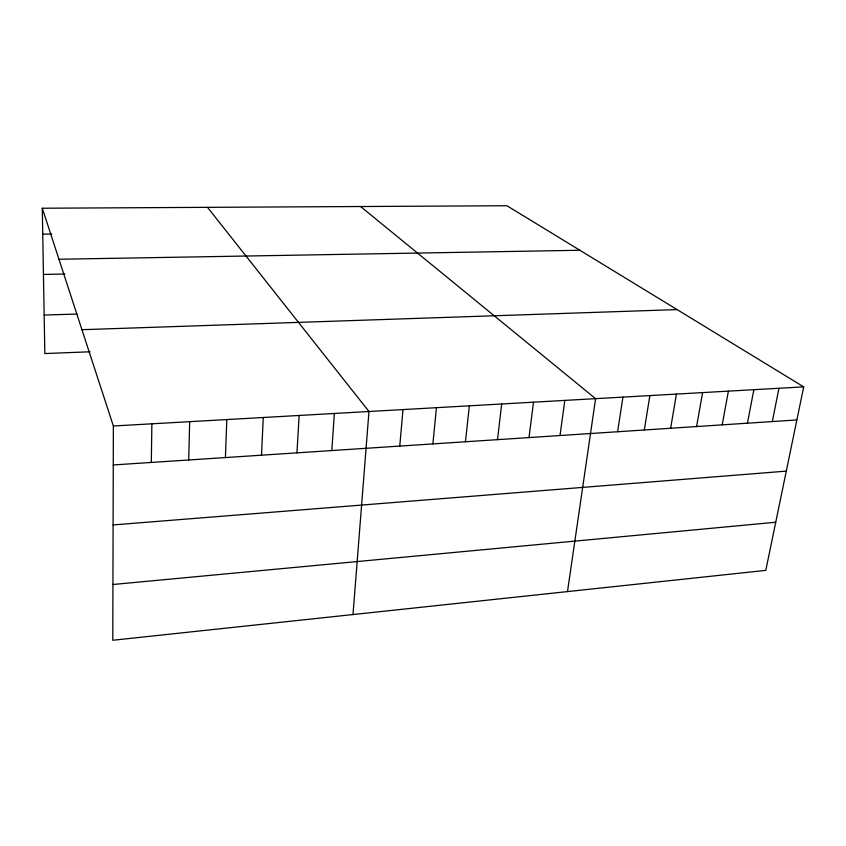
<?xml version="1.0" encoding="UTF-8"?>
<svg xmlns="http://www.w3.org/2000/svg" width="846" height="846" viewBox="0 0 846 846"><rect width="100%" height="100%" fill="white"/><g stroke="black" fill="none" stroke-linecap="round" stroke-linejoin="round"><path stroke-width="1.27" d="M42.3 208.232L113.364 425.993L112.782 640.263L765.789 570.373L803.7 386.865L506.923 205.737L42.3 208.232L44.827 353.554L90.088 351.788M151.318 462.445L151.868 423.814M188.7 459.981L189.673 421.668M225.417 457.57L226.802 419.563M261.499 455.19L263.286 417.501M296.957 452.864L299.135 415.471M331.812 450.569L334.35 413.472M352.983 614.556L368.972 411.505L207.513 207.344M399.756 446.096L403.003 409.58M432.877 443.907L436.451 407.687M465.448 441.771L469.35 405.816M497.49 439.656L501.699 403.986M529.004 437.583L533.509 402.188M560.01 435.542L564.811 400.412M567.497 591.597L595.595 398.667L360.576 206.519M617.612 431.746L622.931 397.112M644.314 429.99L649.865 395.59M670.635 428.256L676.419 394.088M696.586 426.553L702.603 392.597M722.188 424.861L728.406 391.138M747.42 423.201L753.86 389.699M772.313 421.562L778.955 388.272M112.941 584.501L775.729 522.246M113.1 524.932L786.294 471.127M113.258 464.951L796.869 419.944M113.364 425.993L803.7 386.865M81.946 329.697L677.086 309.594M44.161 315.04L76.923 314.056M43.453 274.453L64.878 274.009M58.956 259.257L579.891 250.268M42.755 234.131L51.669 234.025"/></g></svg>
